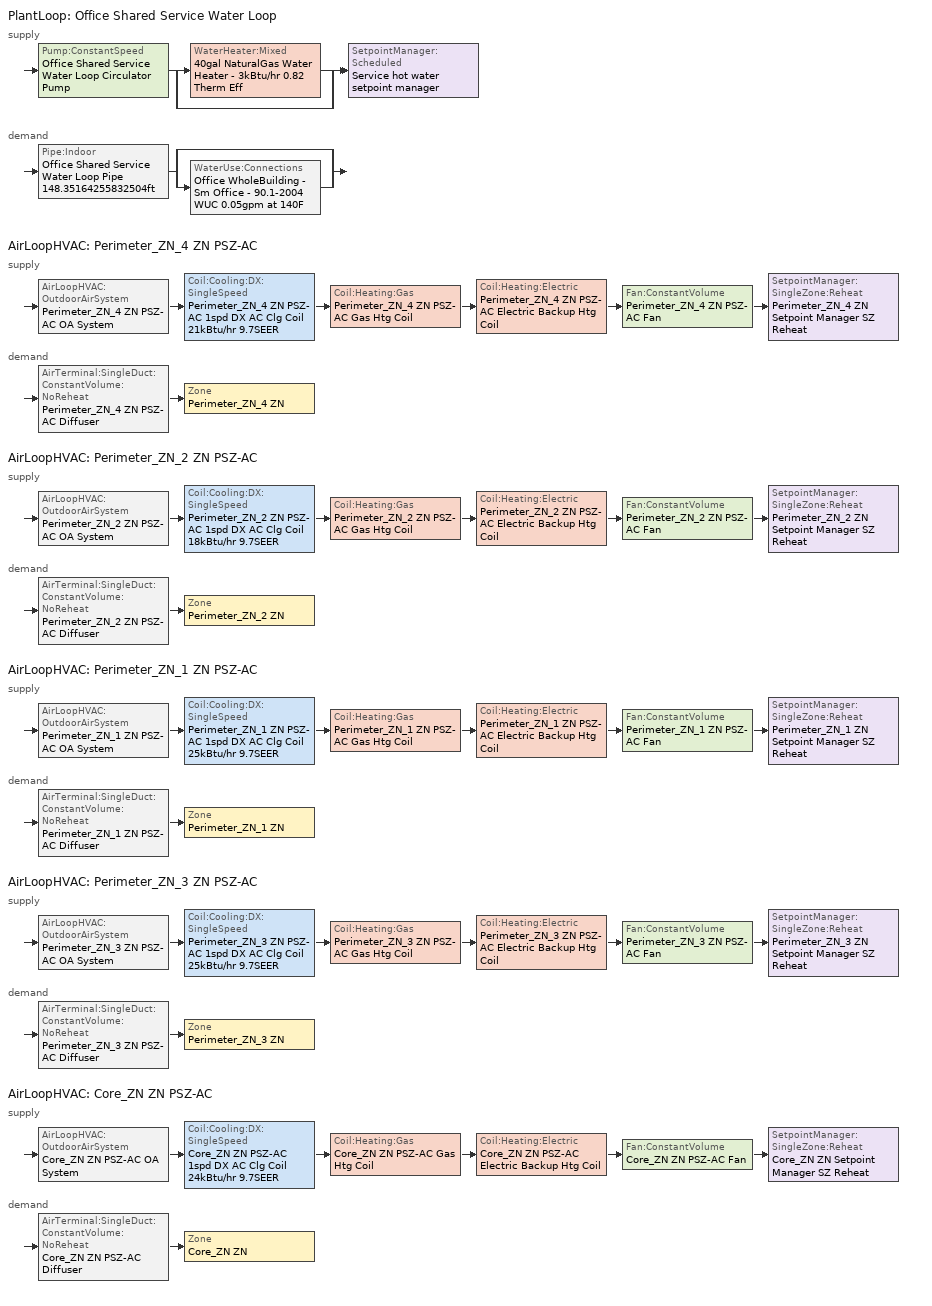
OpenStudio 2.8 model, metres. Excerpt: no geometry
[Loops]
PlantLoop 'Office Shared Service Water Loop'
 supply: Pump:ConstantSpeed 'Office Shared Service Water Loop Circulator Pump' > split
  | WaterHeater:Mixed '40gal NaturalGas Water Heater - 3kBtu/hr 0.82 Therm Eff'
  | bypass
  join > SetpointManager:Scheduled 'Service hot water setpoint manager'
 demand: Pipe:Indoor 'Office Shared Service Water Loop Pipe 148.35164255832504ft' > split
  | bypass
  | WaterUse:Connections 'Office WholeBuilding - Sm Office - 90.1-2004 WUC 0.05gpm at 140F'
AirLoopHVAC 'Perimeter_ZN_4 ZN PSZ-AC'
 supply: AirLoopHVAC:OutdoorAirSystem 'Perimeter_ZN_4 ZN PSZ-AC OA System' > Coil:Cooling:DX:SingleSpeed 'Perimeter_ZN_4 ZN PSZ-AC 1spd DX AC Clg Coil 21kBtu/hr 9.7SEER' > Coil:Heating:Gas 'Perimeter_ZN_4 ZN PSZ-AC Gas Htg Coil' > Coil:Heating:Electric 'Perimeter_ZN_4 ZN PSZ-AC Electric Backup Htg Coil' > Fan:ConstantVolume 'Perimeter_ZN_4 ZN PSZ-AC Fan' > SetpointManager:SingleZone:Reheat 'Perimeter_ZN_4 ZN Setpoint Manager SZ Reheat'
 demand: AirTerminal:SingleDuct:ConstantVolume:NoReheat 'Perimeter_ZN_4 ZN PSZ-AC Diffuser' > Zone 'Perimeter_ZN_4 ZN'
AirLoopHVAC 'Perimeter_ZN_2 ZN PSZ-AC'
 supply: AirLoopHVAC:OutdoorAirSystem 'Perimeter_ZN_2 ZN PSZ-AC OA System' > Coil:Cooling:DX:SingleSpeed 'Perimeter_ZN_2 ZN PSZ-AC 1spd DX AC Clg Coil 18kBtu/hr 9.7SEER' > Coil:Heating:Gas 'Perimeter_ZN_2 ZN PSZ-AC Gas Htg Coil' > Coil:Heating:Electric 'Perimeter_ZN_2 ZN PSZ-AC Electric Backup Htg Coil' > Fan:ConstantVolume 'Perimeter_ZN_2 ZN PSZ-AC Fan' > SetpointManager:SingleZone:Reheat 'Perimeter_ZN_2 ZN Setpoint Manager SZ Reheat'
 demand: AirTerminal:SingleDuct:ConstantVolume:NoReheat 'Perimeter_ZN_2 ZN PSZ-AC Diffuser' > Zone 'Perimeter_ZN_2 ZN'
AirLoopHVAC 'Perimeter_ZN_1 ZN PSZ-AC'
 supply: AirLoopHVAC:OutdoorAirSystem 'Perimeter_ZN_1 ZN PSZ-AC OA System' > Coil:Cooling:DX:SingleSpeed 'Perimeter_ZN_1 ZN PSZ-AC 1spd DX AC Clg Coil 25kBtu/hr 9.7SEER' > Coil:Heating:Gas 'Perimeter_ZN_1 ZN PSZ-AC Gas Htg Coil' > Coil:Heating:Electric 'Perimeter_ZN_1 ZN PSZ-AC Electric Backup Htg Coil' > Fan:ConstantVolume 'Perimeter_ZN_1 ZN PSZ-AC Fan' > SetpointManager:SingleZone:Reheat 'Perimeter_ZN_1 ZN Setpoint Manager SZ Reheat'
 demand: AirTerminal:SingleDuct:ConstantVolume:NoReheat 'Perimeter_ZN_1 ZN PSZ-AC Diffuser' > Zone 'Perimeter_ZN_1 ZN'
AirLoopHVAC 'Perimeter_ZN_3 ZN PSZ-AC'
 supply: AirLoopHVAC:OutdoorAirSystem 'Perimeter_ZN_3 ZN PSZ-AC OA System' > Coil:Cooling:DX:SingleSpeed 'Perimeter_ZN_3 ZN PSZ-AC 1spd DX AC Clg Coil 25kBtu/hr 9.7SEER' > Coil:Heating:Gas 'Perimeter_ZN_3 ZN PSZ-AC Gas Htg Coil' > Coil:Heating:Electric 'Perimeter_ZN_3 ZN PSZ-AC Electric Backup Htg Coil' > Fan:ConstantVolume 'Perimeter_ZN_3 ZN PSZ-AC Fan' > SetpointManager:SingleZone:Reheat 'Perimeter_ZN_3 ZN Setpoint Manager SZ Reheat'
 demand: AirTerminal:SingleDuct:ConstantVolume:NoReheat 'Perimeter_ZN_3 ZN PSZ-AC Diffuser' > Zone 'Perimeter_ZN_3 ZN'
AirLoopHVAC 'Core_ZN ZN PSZ-AC'
 supply: AirLoopHVAC:OutdoorAirSystem 'Core_ZN ZN PSZ-AC OA System' > Coil:Cooling:DX:SingleSpeed 'Core_ZN ZN PSZ-AC 1spd DX AC Clg Coil 24kBtu/hr 9.7SEER' > Coil:Heating:Gas 'Core_ZN ZN PSZ-AC Gas Htg Coil' > Coil:Heating:Electric 'Core_ZN ZN PSZ-AC Electric Backup Htg Coil' > Fan:ConstantVolume 'Core_ZN ZN PSZ-AC Fan' > SetpointManager:SingleZone:Reheat 'Core_ZN ZN Setpoint Manager SZ Reheat'
 demand: AirTerminal:SingleDuct:ConstantVolume:NoReheat 'Core_ZN ZN PSZ-AC Diffuser' > Zone 'Core_ZN ZN'
[Material] Roughness=Smooth; Thermal Absorptance=0.9; Solar Absorptance=0.7; Visible Absorptance=0.7
Name | Thickness {m} | Conductivity {W/m-K} | Density {kg/m3} | Specific Heat {J/kg-K}
Copper pipe 0.75in type L | 0.001143 | 386 | 8906.27 | 385.1856
Fiberglass batt 0.5in | 0.0127 | 0.0663448 | 11.2129 | 837.36
[Construction]
Copper pipe 0.75in type L with 0.5in fiberglass batt: Fiberglass batt 0.5in, Copper pipe 0.75in type L
[Sizing:Zone] Zone Cooling Design Supply Air Temperature Input Method=SupplyAirTemperature; Zone Cooling Design Supply Air Temperature {C}=12.7778; Zone Cooling Design Supply Air Temperature Difference {deltaC}=11.11; Zone Heating Design Supply Air Temperature Input Method=SupplyAirTemperature; Zone Heating Design Supply Air Temperature {C}=50; Zone Heating Design Supply Air Temperature Difference {deltaC}=11.11; Zone Cooling Design Supply Air Humidity Ratio {kg-H2O/kg-air}=0.0085; Zone Heating Design Supply Air Humidity Ratio {kg-H2O/kg-air}=0.008; Cooling Design Air Flow Method=DesignDay; Heating Design Air Flow Method=DesignDay; Account for Dedicated Outdoor Air System=No; Dedicated Outdoor Air System Control Strategy=NeutralSupplyAir; Dedicated Outdoor Air Low Setpoint Temperature for Design {C}=autosize; Dedicated Outdoor Air High Setpoint Temperature for Design {C}=autosize
Perimeter_ZN_2 ZN; Core_ZN ZN; Perimeter_ZN_1 ZN; Perimeter_ZN_3 ZN; Perimeter_ZN_4 ZN
[Zone equipment]
Perimeter_ZN_2 ZN: Perimeter_ZN_2 ZN PSZ-AC Diffuser
Core_ZN ZN: Core_ZN ZN PSZ-AC Diffuser
Perimeter_ZN_1 ZN: Perimeter_ZN_1 ZN PSZ-AC Diffuser
Perimeter_ZN_3 ZN: Perimeter_ZN_3 ZN PSZ-AC Diffuser
Perimeter_ZN_4 ZN: Perimeter_ZN_4 ZN PSZ-AC Diffuser
[WaterUse:Connections]
Office WholeBuilding - Sm Office - 90.1-2004 WUC 0.05gpm at 140F: Water Use Equipment Name 1=Office WholeBuilding - Sm Office - 90.1-2004 Service Water Use 0.05gpm at 140F
[WaterUse:Equipment:Definition]
Office WholeBuilding - Sm Office - 90.1-2004 Service Water Use Def 0.05gpm: Peak Flow Rate {m3/s}=3.15454e-06; Target Temperature Schedule=Mixed Water At Faucet Temp - 140F; Sensible Fraction Schedule=Fraction Sensible - 0.2; Latent Fraction Schedule=Fraction Latent - 0.05
[WaterUse:Equipment]
Office WholeBuilding - Sm Office - 90.1-2004 Service Water Use 0.05gpm at 140F: Water Use Equipment Definition=Office WholeBuilding - Sm Office - 90.1-2004 Service Water Use Def 0.05gpm; Flow Rate Fraction Schedule=OfficeSmall BLDG_SWH_SCH
[PlantLoop]
Office Shared Service Water Loop: Glycol Concentration=0; Maximum Loop Temperature {C}=60; Minimum Loop Temperature {C}=10; Plant Loop Volume {m3}=Autocalculate; Load Distribution Scheme=Optimal
[Sizing:Plant]
Office Shared Service Water Loop: Loop Type=Heating; Design Loop Exit Temperature {C}=60; Loop Design Temperature Difference {deltaC}=5; Sizing Option=NonCoincident; Zone Timesteps in Averaging Window=1; Coincident Sizing Factor Mode=None
[SetpointManager:Scheduled]
Service hot water setpoint manager: Control Variable=Temperature; Schedule=Service Water Loop Temp - 140F 1; Setpoint Node or NodeList=Office Shared Service Water Loop Supply Outlet Node
[Pump:ConstantSpeed]
Office Shared Service Water Loop Circulator Pump: Rated Flow Rate {m3/s}=autosize; Rated Pump Head {Pa}=29890.7; Rated Power Consumption {W}=autosize; Motor Efficiency=0.825; Fraction of Motor Inefficiencies to Fluid Stream=0; Pump Control Type=Intermittent; Design Power Sizing Method=PowerPerFlowPerPressure; Design Electric Power per Unit Flow Rate {W/(m3/s)}=348701.1; Design Shaft Power per Unit Flow Rate per Unit Head {W-s/m3-Pa}=1.28205
[WaterHeater:Mixed]
40gal NaturalGas Water Heater - 3kBtu/hr 0.82 Therm Eff: Tank Volume {m3}=0.151416; Setpoint Temperature Schedule=Service Water Loop Temp - 140F 1; Deadband Temperature Difference {deltaC}=2; Maximum Temperature Limit {C}=60; Heater Control Type=Cycle; Heater Maximum Capacity {W}=923.183; Heater Fuel Type=NaturalGas; Heater Thermal Efficiency=0.82; Off Cycle Parasitic Fuel Consumption Rate {W}=0; Off Cycle Parasitic Fuel Type=NaturalGas; Off Cycle Parasitic Heat Fraction to Tank=0; On Cycle Parasitic Fuel Consumption Rate {W}=0; On Cycle Parasitic Fuel Type=NaturalGas; On Cycle Parasitic Heat Fraction to Tank=0; Ambient Temperature Indicator=Schedule; Ambient Temperature Schedule=Water Heater Ambient Temp Schedule - 71.6f; Off Cycle Loss Coefficient to Ambient Temperature {W/K}=0.431161; On Cycle Loss Coefficient to Ambient Temperature {W/K}=0.431161; Use Side Effectiveness=1; Source Side Effectiveness=1; Use Side Design Flow Rate {m3/s}=autosize; Source Side Design Flow Rate {m3/s}=autosize; Indirect Water Heating Recovery Time {hr}=1.5; Source Side Flow Control Mode=IndirectHeatPrimarySetpoint
[Pipe:Indoor]
Office Shared Service Water Loop Pipe 148.35164255832504ft: Construction=Copper pipe 0.75in type L with 0.5in fiberglass batt; Environment Type=Schedule; Ambient Temperature Schedule=Office Shared Service Water Loop Piping Air Temp - 70F; Ambient Air Velocity Schedule=Office Shared Service Water Loop Piping Air Velocity - 0.67mph; Pipe Inside Diameter {m}=0.019939; Pipe Length {m}=45.2176
[AirLoopHVAC] Design Supply Air Flow Rate {m3/s}=AutoSize
Name | Availability Schedule
Perimeter_ZN_4 ZN PSZ-AC | Perimeter_ZN_4 ZN PSZ-AC Occ Sch
Perimeter_ZN_2 ZN PSZ-AC | Perimeter_ZN_2 ZN PSZ-AC Occ Sch
Perimeter_ZN_1 ZN PSZ-AC | Perimeter_ZN_1 ZN PSZ-AC Occ Sch
Perimeter_ZN_3 ZN PSZ-AC | Perimeter_ZN_3 ZN PSZ-AC Occ Sch
Core_ZN ZN PSZ-AC | Core_ZN ZN PSZ-AC Occ Sch
[Sizing:System] Type of Load to Size On=Sensible; Design Outdoor Air Flow Rate {m3/s}=Autosize; Central Heating Maximum System Air Flow Ratio=1; Preheat Design Temperature {C}=7.22222; Preheat Design Humidity Ratio {kg-H2O/kg-Air}=0.008; Precool Design Temperature {C}=12.7778; Precool Design Humidity Ratio {kg-H2O/kg-Air}=0.008; Central Cooling Design Supply Air Temperature {C}=12.7778; Central Heating Design Supply Air Temperature {C}=50; Sizing Option=Coincident; 100% Outdoor Air in Cooling=No; 100% Outdoor Air in Heating=No; Central Cooling Design Supply Air Humidity Ratio {kg-H2O/kg-Air}=0.0085; Central Heating Design Supply Air Humidity Ratio {kg-H2O/kg-Air}=0.008; Cooling Design Air Flow Method=DesignDay; Cooling Design Air Flow Rate {m3/s}=0; Heating Design Air Flow Method=DesignDay; Heating Design Air Flow Rate {m3/s}=0; System Outdoor Air Method=ZoneSum; Zone Maximum Outdoor Air Fraction=1; Cooling Supply Air Flow Rate Per Floor Area {m3/s-m2}=0.00996765; Cooling Fraction of Autosized Cooling Supply Air Flow Rate=1; Cooling Supply Air Flow Rate Per Unit Cooling Capacity {m3/s-W}=3.94755e-05; Heating Supply Air Flow Rate Per Floor Area {m3/s-m2}=0.00996765; Heating Fraction of Autosized Heating Supply Air Flow Rate=1; Heating Fraction of Autosized Cooling Supply Air Flow Rate=1; Heating Supply Air Flow Rate Per Unit Heating Capacity {m3/s-W}=3.15882e-05; Cooling Design Capacity Method=CoolingDesignCapacity; Cooling Design Capacity {W}=autosize; Cooling Design Capacity Per Floor Area {W/m2}=234.7; Fraction of Autosized Cooling Design Capacity=1; Heating Design Capacity Method=HeatingDesignCapacity; Heating Design Capacity {W}=autosize; Heating Design Capacity Per Floor Area {W/m2}=157; Fraction of Autosized Heating Design Capacity=1; Central Cooling Capacity Control Method=OnOff
Perimeter_ZN_4 ZN PSZ-AC; Perimeter_ZN_2 ZN PSZ-AC; Perimeter_ZN_1 ZN PSZ-AC; Perimeter_ZN_3 ZN PSZ-AC; Core_ZN ZN PSZ-AC
[SetpointManager:SingleZone:Reheat] Minimum Supply Air Temperature {C}=12.7778; Maximum Supply Air Temperature {C}=50
Name | Control Zone | Setpoint Node or NodeList
Perimeter_ZN_4 ZN Setpoint Manager SZ Reheat | Perimeter_ZN_4 ZN | Perimeter_ZN_4 ZN PSZ-AC Supply Outlet Node
Perimeter_ZN_2 ZN Setpoint Manager SZ Reheat | Perimeter_ZN_2 ZN | Perimeter_ZN_2 ZN PSZ-AC Supply Outlet Node
Perimeter_ZN_1 ZN Setpoint Manager SZ Reheat | Perimeter_ZN_1 ZN | Perimeter_ZN_1 ZN PSZ-AC Supply Outlet Node
Perimeter_ZN_3 ZN Setpoint Manager SZ Reheat | Perimeter_ZN_3 ZN | Perimeter_ZN_3 ZN PSZ-AC Supply Outlet Node
Core_ZN ZN Setpoint Manager SZ Reheat | Core_ZN ZN | Core_ZN ZN PSZ-AC Supply Outlet Node
[Fan:ConstantVolume] Availability Schedule=Always On Discrete; Fan Total Efficiency=0.53625; Pressure Rise {Pa}=622.722; Maximum Flow Rate {m3/s}=AutoSize; Motor Efficiency=0.825; Motor In Airstream Fraction=1
Perimeter_ZN_4 ZN PSZ-AC Fan; Perimeter_ZN_2 ZN PSZ-AC Fan; Perimeter_ZN_1 ZN PSZ-AC Fan; Perimeter_ZN_3 ZN PSZ-AC Fan; Core_ZN ZN PSZ-AC Fan
[Coil:Heating:Gas] Availability Schedule=Always On Discrete; Gas Burner Efficiency=0.8; Nominal Capacity {W}=AutoSize; Parasitic Electric Load {W}=0; Parasitic Gas Load {W}=0
Perimeter_ZN_4 ZN PSZ-AC Gas Htg Coil; Perimeter_ZN_2 ZN PSZ-AC Gas Htg Coil; Perimeter_ZN_1 ZN PSZ-AC Gas Htg Coil; Perimeter_ZN_3 ZN PSZ-AC Gas Htg Coil; Core_ZN ZN PSZ-AC Gas Htg Coil
[Coil:Heating:Electric] Availability Schedule=Always On Discrete; Efficiency=1
Perimeter_ZN_4 ZN PSZ-AC Electric Backup Htg Coil; Perimeter_ZN_2 ZN PSZ-AC Electric Backup Htg Coil; Perimeter_ZN_1 ZN PSZ-AC Electric Backup Htg Coil; Perimeter_ZN_3 ZN PSZ-AC Electric Backup Htg Coil; Core_ZN ZN PSZ-AC Electric Backup Htg Coil
[Coil:Cooling:DX:SingleSpeed] Availability Schedule=Always On Discrete; Rated Total Cooling Capacity {W}=autosize; Rated Sensible Heat Ratio=autosize; Rated COP {W/W}=3.14722; Rated Air Flow Rate {m3/s}=autosize; Rated Evaporator Fan Power Per Volume Flow Rate {W/(m3/s)}=773.3; Total Cooling Capacity Function of Temperature Curve=CoilClgDXQRatio_fTwbToadbSI; Total Cooling Capacity Function of Flow Fraction Curve=CoilClgDXSnglQRatio_fCFMRatio; Energy Input Ratio Function of Temperature Curve=CoilClgDXEIRRatio_fTwbToadbSI; Energy Input Ratio Function of Flow Fraction Curve=CoilClgDXSnglEIRRatio_fCFMRatio; Part Load Fraction Correlation Curve=CoilClgDXEIRRatio_fQFrac; Condenser Type=AirCooled; Evaporative Condenser Effectiveness=0; Evaporative Condenser Air Flow Rate {m3/s}=Autosize; Evaporative Condenser Pump Rated Power Consumption {W}=Autosize; Crankcase Heater Capacity {W}=0; Maximum Outdoor Dry-Bulb Temperature for Crankcase Heater Operation {C}=0; Basin Heater Capacity {W/K}=0; Basin Heater Setpoint Temperature {C}=10
Perimeter_ZN_4 ZN PSZ-AC 1spd DX AC Clg Coil 21kBtu/hr 9.7SEER; Perimeter_ZN_2 ZN PSZ-AC 1spd DX AC Clg Coil 18kBtu/hr 9.7SEER; Perimeter_ZN_1 ZN PSZ-AC 1spd DX AC Clg Coil 25kBtu/hr 9.7SEER; Perimeter_ZN_3 ZN PSZ-AC 1spd DX AC Clg Coil 25kBtu/hr 9.7SEER; Core_ZN ZN PSZ-AC 1spd DX AC Clg Coil 24kBtu/hr 9.7SEER
[Controller:OutdoorAir] Minimum Outdoor Air Flow Rate {m3/s}=autosize; Maximum Outdoor Air Flow Rate {m3/s}=Autosize; Economizer Control Type=NoEconomizer; Economizer Control Action Type=ModulateFlow; Economizer Maximum Limit Dry-Bulb Temperature {C}=28; Economizer Maximum Limit Enthalpy {J/kg}=64000; Lockout Type=LockoutWithCompressor; Minimum Limit Type=FixedMinimum; Minimum Outdoor Air Schedule=Always On Discrete; High Humidity Control=No; Heat Recovery Bypass Control Type=BypassWhenWithinEconomizerLimits
Name | Controller Mechanical Ventilation
Perimeter_ZN_4 ZN PSZ-AC OA System Controller | Controller Mechanical Ventilation 1
Perimeter_ZN_2 ZN PSZ-AC OA System Controller | Controller Mechanical Ventilation 2
Perimeter_ZN_1 ZN PSZ-AC OA System Controller | Controller Mechanical Ventilation 3
Perimeter_ZN_3 ZN PSZ-AC OA System Controller | Controller Mechanical Ventilation 4
Core_ZN ZN PSZ-AC OA System Controller | Controller Mechanical Ventilation 5
[Controller:MechanicalVentilation] Availability Schedule=Always On Discrete; System Outdoor Air Method=ZoneSum
Controller Mechanical Ventilation 1; Controller Mechanical Ventilation 2; Controller Mechanical Ventilation 3; Controller Mechanical Ventilation 4; Controller Mechanical Ventilation 5
[AirLoopHVAC:OutdoorAirSystem]
Name | Controller
Perimeter_ZN_4 ZN PSZ-AC OA System | Perimeter_ZN_4 ZN PSZ-AC OA System Controller
Perimeter_ZN_2 ZN PSZ-AC OA System | Perimeter_ZN_2 ZN PSZ-AC OA System Controller
Perimeter_ZN_1 ZN PSZ-AC OA System | Perimeter_ZN_1 ZN PSZ-AC OA System Controller
Perimeter_ZN_3 ZN PSZ-AC OA System | Perimeter_ZN_3 ZN PSZ-AC OA System Controller
Core_ZN ZN PSZ-AC OA System | Core_ZN ZN PSZ-AC OA System Controller
[AirTerminal:SingleDuct:ConstantVolume:NoReheat] Availability Schedule=Always On Discrete; Maximum Air Flow Rate {m3/s}=AutoSize
Perimeter_ZN_4 ZN PSZ-AC Diffuser; Perimeter_ZN_2 ZN PSZ-AC Diffuser; Perimeter_ZN_1 ZN PSZ-AC Diffuser; Perimeter_ZN_3 ZN PSZ-AC Diffuser; Core_ZN ZN PSZ-AC Diffuser
[Schedule:Ruleset]
Name | Default Day Schedule | Summer Design Day Schedule | Winter Design Day Schedule
Fraction Sensible - 0.2 | Schedule Day 25
Fraction Latent - 0.05 | Schedule Day 26
OfficeSmall BLDG_SWH_SCH | OfficeSmall BLDG_SWH_SCH Default | OfficeSmall BLDG_SWH_SCH Summer Design Day | OfficeSmall BLDG_SWH_SCH Winter Design Day
Mixed Water At Faucet Temp - 140F | Mixed Water At Faucet Temp - 140F Default
Service Water Loop Temp - 140F 1 | Service Water Loop Temp - 140F Default 1
Water Heater Ambient Temp Schedule - 71.6f | Water Heater Ambient Temp Schedule - 71.6f Default
Office Shared Service Water Loop Piping Air Temp - 70F | Office Shared Service Water Loop Piping Air Temp - 70F Default
Office Shared Service Water Loop Piping Air Velocity - 0.67mph | Office Shared Service Water Loop Piping Air Velocity - 0.67mph Default
Core_ZN ZN PSZ-AC Occ Sch | Core_ZN ZN PSZ-AC Occ Sch Default | Core_ZN ZN PSZ-AC Occ Sch Summer Design Day | Core_ZN ZN PSZ-AC Occ Sch Winter Design Day
Perimeter_ZN_1 ZN PSZ-AC Occ Sch | Perimeter_ZN_1 ZN PSZ-AC Occ Sch Default | Perimeter_ZN_1 ZN PSZ-AC Occ Sch Summer Design Day | Perimeter_ZN_1 ZN PSZ-AC Occ Sch Winter Design Day
Perimeter_ZN_2 ZN PSZ-AC Occ Sch | Perimeter_ZN_2 ZN PSZ-AC Occ Sch Default | Perimeter_ZN_2 ZN PSZ-AC Occ Sch Summer Design Day | Perimeter_ZN_2 ZN PSZ-AC Occ Sch Winter Design Day
Perimeter_ZN_3 ZN PSZ-AC Occ Sch | Perimeter_ZN_3 ZN PSZ-AC Occ Sch Default | Perimeter_ZN_3 ZN PSZ-AC Occ Sch Summer Design Day | Perimeter_ZN_3 ZN PSZ-AC Occ Sch Winter Design Day
Perimeter_ZN_4 ZN PSZ-AC Occ Sch | Perimeter_ZN_4 ZN PSZ-AC Occ Sch Default | Perimeter_ZN_4 ZN PSZ-AC Occ Sch Summer Design Day | Perimeter_ZN_4 ZN PSZ-AC Occ Sch Winter Design Day
[Schedule:Day]
Schedule Day 25: 24, 0, 0.2
Schedule Day 26: 24, 0, 0.05
OfficeSmall BLDG_SWH_SCH Default; Core_ZN ZN PSZ-AC Occ Sch Saturday; Core_ZN ZN PSZ-AC Occ Sch Sunday; Perimeter_ZN_1 ZN PSZ-AC Occ Sch Saturday; Perimeter_ZN_1 ZN PSZ-AC Occ Sch Sunday; Perimeter_ZN_2 ZN PSZ-AC Occ Sch Saturday; Perimeter_ZN_2 ZN PSZ-AC Occ Sch Sunday; Perimeter_ZN_3 ZN PSZ-AC Occ Sch Saturday; Perimeter_ZN_3 ZN PSZ-AC Occ Sch Sunday; Perimeter_ZN_4 ZN PSZ-AC Occ Sch Saturday; Perimeter_ZN_4 ZN PSZ-AC Occ Sch Sunday: 24, 0, 0
OfficeSmall BLDG_SWH_SCH Winter Design Day; OfficeSmall BLDG_SWH_SCH Summer Design Day; OfficeSmall BLDG_SWH_SCH WntrDsn|SmrDsn|Wkdy Day: 7, 0, 0, 8, 0, 0.27, 9, 0, 0.55, 11, 0, 0.64, 12, 0, 0.82, 13, 0, 1, 14, 0, 0.91, 16, 0, 0.55, 17, 0, 0.73, 19, 0, 0.37, 20, 0, 0.18, 21, 0, 0.27, 22, 0, 0.09, 24, 0, 0
Mixed Water At Faucet Temp - 140F Default; Service Water Loop Temp - 140F Default 1: 24, 0, 60
Water Heater Ambient Temp Schedule - 71.6f Default: 24, 0, 22
Office Shared Service Water Loop Piping Air Temp - 70F Default: 24, 0, 21.1111
Office Shared Service Water Loop Piping Air Velocity - 0.67mph Default: 24, 0, 0.3
Core_ZN ZN PSZ-AC Occ Sch Default; Core_ZN ZN PSZ-AC Occ Sch Winter Design Day; Core_ZN ZN PSZ-AC Occ Sch Summer Design Day; Perimeter_ZN_1 ZN PSZ-AC Occ Sch Default; Perimeter_ZN_1 ZN PSZ-AC Occ Sch Winter Design Day; Perimeter_ZN_1 ZN PSZ-AC Occ Sch Summer Design Day; Perimeter_ZN_2 ZN PSZ-AC Occ Sch Default; Perimeter_ZN_2 ZN PSZ-AC Occ Sch Winter Design Day; Perimeter_ZN_2 ZN PSZ-AC Occ Sch Summer Design Day; Perimeter_ZN_3 ZN PSZ-AC Occ Sch Default; Perimeter_ZN_3 ZN PSZ-AC Occ Sch Winter Design Day; Perimeter_ZN_3 ZN PSZ-AC Occ Sch Summer Design Day; Perimeter_ZN_4 ZN PSZ-AC Occ Sch Default; Perimeter_ZN_4 ZN PSZ-AC Occ Sch Winter Design Day; Perimeter_ZN_4 ZN PSZ-AC Occ Sch Summer Design Day: 24, 0, 1
Core_ZN ZN PSZ-AC Occ Sch Monday; Core_ZN ZN PSZ-AC Occ Sch Tuesday; Core_ZN ZN PSZ-AC Occ Sch Wednesday; Core_ZN ZN PSZ-AC Occ Sch Thursday; Core_ZN ZN PSZ-AC Occ Sch Friday; Perimeter_ZN_1 ZN PSZ-AC Occ Sch Monday; Perimeter_ZN_1 ZN PSZ-AC Occ Sch Tuesday; Perimeter_ZN_1 ZN PSZ-AC Occ Sch Wednesday; Perimeter_ZN_1 ZN PSZ-AC Occ Sch Thursday; Perimeter_ZN_1 ZN PSZ-AC Occ Sch Friday; Perimeter_ZN_2 ZN PSZ-AC Occ Sch Monday; Perimeter_ZN_2 ZN PSZ-AC Occ Sch Tuesday; Perimeter_ZN_2 ZN PSZ-AC Occ Sch Wednesday; Perimeter_ZN_2 ZN PSZ-AC Occ Sch Thursday; Perimeter_ZN_2 ZN PSZ-AC Occ Sch Friday; Perimeter_ZN_3 ZN PSZ-AC Occ Sch Monday; Perimeter_ZN_3 ZN PSZ-AC Occ Sch Tuesday; Perimeter_ZN_3 ZN PSZ-AC Occ Sch Wednesday; Perimeter_ZN_3 ZN PSZ-AC Occ Sch Thursday; Perimeter_ZN_3 ZN PSZ-AC Occ Sch Friday; Perimeter_ZN_4 ZN PSZ-AC Occ Sch Monday; Perimeter_ZN_4 ZN PSZ-AC Occ Sch Tuesday; Perimeter_ZN_4 ZN PSZ-AC Occ Sch Wednesday; Perimeter_ZN_4 ZN PSZ-AC Occ Sch Thursday; Perimeter_ZN_4 ZN PSZ-AC Occ Sch Friday: 7, 0, 0, 18, 0, 1, 24, 0, 0
[Schedule:Rule] Date Specification Type=DateRange; Start Month=1; Start Day=1; End Month=12
Name | Schedule Ruleset | Rule Order | Day Schedule | Apply Monday | Apply Tuesday | Apply Wednesday | Apply Thursday | Apply Friday | End Day | Apply Saturday | Apply Sunday
Schedule Rule 15 | OfficeSmall BLDG_SWH_SCH | 0 | OfficeSmall BLDG_SWH_SCH WntrDsn|SmrDsn|Wkdy Day | Yes | Yes | Yes | Yes | Yes | 31
Core_ZN ZN PSZ-AC Occ Sch Monday Rule | Core_ZN ZN PSZ-AC Occ Sch | 6 | Core_ZN ZN PSZ-AC Occ Sch Monday | Yes |  |  |  |  | 25
Core_ZN ZN PSZ-AC Occ Sch Tuesday Rule | Core_ZN ZN PSZ-AC Occ Sch | 5 | Core_ZN ZN PSZ-AC Occ Sch Tuesday |  | Yes |  |  |  | 26
Core_ZN ZN PSZ-AC Occ Sch Wednesday Rule | Core_ZN ZN PSZ-AC Occ Sch | 4 | Core_ZN ZN PSZ-AC Occ Sch Wednesday |  |  | Yes |  |  | 27
Core_ZN ZN PSZ-AC Occ Sch Thursday Rule | Core_ZN ZN PSZ-AC Occ Sch | 3 | Core_ZN ZN PSZ-AC Occ Sch Thursday |  |  |  | Yes |  | 28
Core_ZN ZN PSZ-AC Occ Sch Friday Rule | Core_ZN ZN PSZ-AC Occ Sch | 2 | Core_ZN ZN PSZ-AC Occ Sch Friday |  |  |  |  | Yes | 29
Core_ZN ZN PSZ-AC Occ Sch Saturday Rule | Core_ZN ZN PSZ-AC Occ Sch | 1 | Core_ZN ZN PSZ-AC Occ Sch Saturday |  |  |  |  |  | 30 | Yes
Core_ZN ZN PSZ-AC Occ Sch Sunday Rule | Core_ZN ZN PSZ-AC Occ Sch | 0 | Core_ZN ZN PSZ-AC Occ Sch Sunday |  |  |  |  |  | 31 |  | Yes
Perimeter_ZN_1 ZN PSZ-AC Occ Sch Monday Rule | Perimeter_ZN_1 ZN PSZ-AC Occ Sch | 6 | Perimeter_ZN_1 ZN PSZ-AC Occ Sch Monday | Yes |  |  |  |  | 25
Perimeter_ZN_1 ZN PSZ-AC Occ Sch Tuesday Rule | Perimeter_ZN_1 ZN PSZ-AC Occ Sch | 5 | Perimeter_ZN_1 ZN PSZ-AC Occ Sch Tuesday |  | Yes |  |  |  | 26
Perimeter_ZN_1 ZN PSZ-AC Occ Sch Wednesday Rule | Perimeter_ZN_1 ZN PSZ-AC Occ Sch | 4 | Perimeter_ZN_1 ZN PSZ-AC Occ Sch Wednesday |  |  | Yes |  |  | 27
Perimeter_ZN_1 ZN PSZ-AC Occ Sch Thursday Rule | Perimeter_ZN_1 ZN PSZ-AC Occ Sch | 3 | Perimeter_ZN_1 ZN PSZ-AC Occ Sch Thursday |  |  |  | Yes |  | 28
Perimeter_ZN_1 ZN PSZ-AC Occ Sch Friday Rule | Perimeter_ZN_1 ZN PSZ-AC Occ Sch | 2 | Perimeter_ZN_1 ZN PSZ-AC Occ Sch Friday |  |  |  |  | Yes | 29
Perimeter_ZN_1 ZN PSZ-AC Occ Sch Saturday Rule | Perimeter_ZN_1 ZN PSZ-AC Occ Sch | 1 | Perimeter_ZN_1 ZN PSZ-AC Occ Sch Saturday |  |  |  |  |  | 30 | Yes
Perimeter_ZN_1 ZN PSZ-AC Occ Sch Sunday Rule | Perimeter_ZN_1 ZN PSZ-AC Occ Sch | 0 | Perimeter_ZN_1 ZN PSZ-AC Occ Sch Sunday |  |  |  |  |  | 31 |  | Yes
Perimeter_ZN_2 ZN PSZ-AC Occ Sch Monday Rule | Perimeter_ZN_2 ZN PSZ-AC Occ Sch | 6 | Perimeter_ZN_2 ZN PSZ-AC Occ Sch Monday | Yes |  |  |  |  | 25
Perimeter_ZN_2 ZN PSZ-AC Occ Sch Tuesday Rule | Perimeter_ZN_2 ZN PSZ-AC Occ Sch | 5 | Perimeter_ZN_2 ZN PSZ-AC Occ Sch Tuesday |  | Yes |  |  |  | 26
Perimeter_ZN_2 ZN PSZ-AC Occ Sch Wednesday Rule | Perimeter_ZN_2 ZN PSZ-AC Occ Sch | 4 | Perimeter_ZN_2 ZN PSZ-AC Occ Sch Wednesday |  |  | Yes |  |  | 27
Perimeter_ZN_2 ZN PSZ-AC Occ Sch Thursday Rule | Perimeter_ZN_2 ZN PSZ-AC Occ Sch | 3 | Perimeter_ZN_2 ZN PSZ-AC Occ Sch Thursday |  |  |  | Yes |  | 28
Perimeter_ZN_2 ZN PSZ-AC Occ Sch Friday Rule | Perimeter_ZN_2 ZN PSZ-AC Occ Sch | 2 | Perimeter_ZN_2 ZN PSZ-AC Occ Sch Friday |  |  |  |  | Yes | 29
Perimeter_ZN_2 ZN PSZ-AC Occ Sch Saturday Rule | Perimeter_ZN_2 ZN PSZ-AC Occ Sch | 1 | Perimeter_ZN_2 ZN PSZ-AC Occ Sch Saturday |  |  |  |  |  | 30 | Yes
Perimeter_ZN_2 ZN PSZ-AC Occ Sch Sunday Rule | Perimeter_ZN_2 ZN PSZ-AC Occ Sch | 0 | Perimeter_ZN_2 ZN PSZ-AC Occ Sch Sunday |  |  |  |  |  | 31 |  | Yes
Perimeter_ZN_3 ZN PSZ-AC Occ Sch Monday Rule | Perimeter_ZN_3 ZN PSZ-AC Occ Sch | 6 | Perimeter_ZN_3 ZN PSZ-AC Occ Sch Monday | Yes |  |  |  |  | 25
Perimeter_ZN_3 ZN PSZ-AC Occ Sch Tuesday Rule | Perimeter_ZN_3 ZN PSZ-AC Occ Sch | 5 | Perimeter_ZN_3 ZN PSZ-AC Occ Sch Tuesday |  | Yes |  |  |  | 26
Perimeter_ZN_3 ZN PSZ-AC Occ Sch Wednesday Rule | Perimeter_ZN_3 ZN PSZ-AC Occ Sch | 4 | Perimeter_ZN_3 ZN PSZ-AC Occ Sch Wednesday |  |  | Yes |  |  | 27
Perimeter_ZN_3 ZN PSZ-AC Occ Sch Thursday Rule | Perimeter_ZN_3 ZN PSZ-AC Occ Sch | 3 | Perimeter_ZN_3 ZN PSZ-AC Occ Sch Thursday |  |  |  | Yes |  | 28
Perimeter_ZN_3 ZN PSZ-AC Occ Sch Friday Rule | Perimeter_ZN_3 ZN PSZ-AC Occ Sch | 2 | Perimeter_ZN_3 ZN PSZ-AC Occ Sch Friday |  |  |  |  | Yes | 29
Perimeter_ZN_3 ZN PSZ-AC Occ Sch Saturday Rule | Perimeter_ZN_3 ZN PSZ-AC Occ Sch | 1 | Perimeter_ZN_3 ZN PSZ-AC Occ Sch Saturday |  |  |  |  |  | 30 | Yes
Perimeter_ZN_3 ZN PSZ-AC Occ Sch Sunday Rule | Perimeter_ZN_3 ZN PSZ-AC Occ Sch | 0 | Perimeter_ZN_3 ZN PSZ-AC Occ Sch Sunday |  |  |  |  |  | 31 |  | Yes
Perimeter_ZN_4 ZN PSZ-AC Occ Sch Monday Rule | Perimeter_ZN_4 ZN PSZ-AC Occ Sch | 6 | Perimeter_ZN_4 ZN PSZ-AC Occ Sch Monday | Yes |  |  |  |  | 25
Perimeter_ZN_4 ZN PSZ-AC Occ Sch Tuesday Rule | Perimeter_ZN_4 ZN PSZ-AC Occ Sch | 5 | Perimeter_ZN_4 ZN PSZ-AC Occ Sch Tuesday |  | Yes |  |  |  | 26
Perimeter_ZN_4 ZN PSZ-AC Occ Sch Wednesday Rule | Perimeter_ZN_4 ZN PSZ-AC Occ Sch | 4 | Perimeter_ZN_4 ZN PSZ-AC Occ Sch Wednesday |  |  | Yes |  |  | 27
Perimeter_ZN_4 ZN PSZ-AC Occ Sch Thursday Rule | Perimeter_ZN_4 ZN PSZ-AC Occ Sch | 3 | Perimeter_ZN_4 ZN PSZ-AC Occ Sch Thursday |  |  |  | Yes |  | 28
Perimeter_ZN_4 ZN PSZ-AC Occ Sch Friday Rule | Perimeter_ZN_4 ZN PSZ-AC Occ Sch | 2 | Perimeter_ZN_4 ZN PSZ-AC Occ Sch Friday |  |  |  |  | Yes | 29
Perimeter_ZN_4 ZN PSZ-AC Occ Sch Saturday Rule | Perimeter_ZN_4 ZN PSZ-AC Occ Sch | 1 | Perimeter_ZN_4 ZN PSZ-AC Occ Sch Saturday |  |  |  |  |  | 30 | Yes
Perimeter_ZN_4 ZN PSZ-AC Occ Sch Sunday Rule | Perimeter_ZN_4 ZN PSZ-AC Occ Sch | 0 | Perimeter_ZN_4 ZN PSZ-AC Occ Sch Sunday |  |  |  |  |  | 31 |  | Yes
[Schedule:Constant]
Always On Discrete: Value=1
[Curve:Cubic]
CoilClgDXEIRRatio_fQFrac: Coefficient1 Constant=0; Coefficient2 x=5.1091; Coefficient3 x**2=-8.5515; Coefficient4 x**3=4.4744; Minimum Value of x=0.7; Maximum Value of x=1
[Curve:Quadratic]
Name | Coefficient1 Constant | Coefficient2 x | Coefficient3 x**2 | Minimum Value of x | Maximum Value of x
CoilClgDXSnglQRatio_fCFMRatio | 0.8 | 0.2 | 0 | 0.5 | 1.5
CoilClgDXSnglEIRRatio_fCFMRatio | 1.156 | -0.1816 | 0.0256 | 0 | 1
[Curve:Biquadratic] Minimum Value of x=13.89; Maximum Value of x=25; Minimum Value of y=23.89; Maximum Value of y=46.11; Minimum Curve Output=0.77
Name | Coefficient1 Constant | Coefficient2 x | Coefficient3 x**2 | Coefficient4 y | Coefficient5 y**2 | Coefficient6 x*y | Maximum Curve Output
CoilClgDXQRatio_fTwbToadbSI | 0.86779 | 0.014245 | 0.000554 | -0.007569 | 3.2e-05 | -0.000191 | 1.29
CoilClgDXEIRRatio_fTwbToadbSI | 0.116709 | 0.028458 | -0.000411 | 0.021422 | 0.000162 | -0.00068 | 1.33
